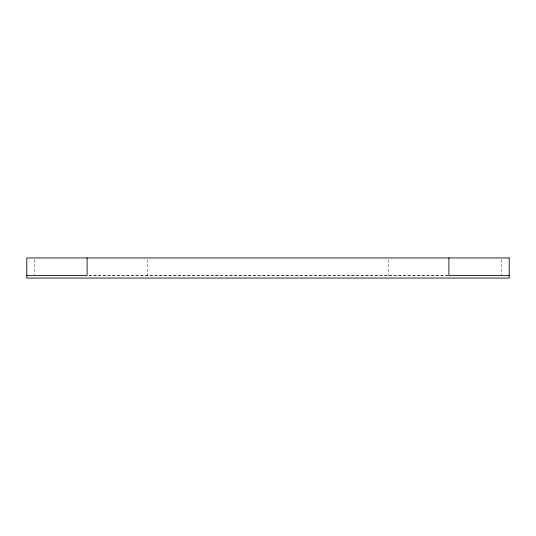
<?xml version="1.0" encoding="UTF-8"?>
<svg xmlns="http://www.w3.org/2000/svg" width="536" height="536" viewBox="0 0 536 536"><rect width="100%" height="100%" fill="white"/><g stroke="black" fill="none" stroke-linecap="round" stroke-linejoin="round"><path stroke-width="0.4" stroke-dasharray="2.68 2.01" d="M89.157 275.223L448.9 275.223M88.775 275.538L448.9 275.538M501.663 259.625L501.663 275.538M388.6 259.625L388.6 275.538M147.4 259.625L147.4 275.538M34.337 259.625L34.337 274.7"/><path stroke-width="0.8" d="M26.8 275.538L87.1 275.538L87.1 257.95M509.2 275.538L448.9 275.538L448.9 257.95M509.2 257.95L26.8 257.95L26.8 278.05L509.2 278.05L509.2 257.95"/></g></svg>
